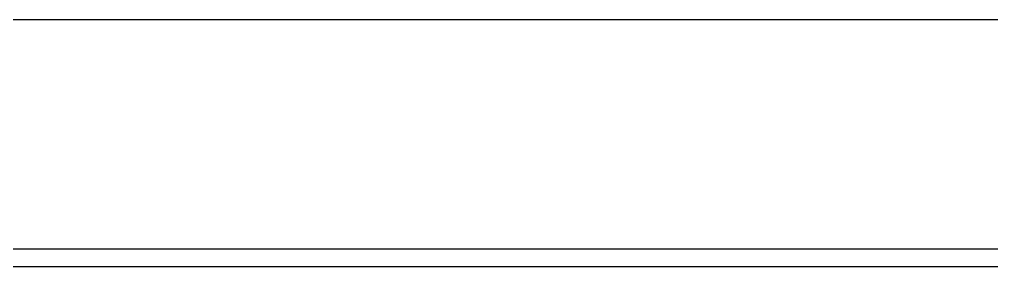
# Model space of a CAD drawing. Header units: inches. Extents: x 0 to 840, y -594 to 0.
# Drawn here: x 197 to 252.1, y -154.4 to -140.4 of the extents above; entities that cross this region are included whole.
import ezdxf

# ---------------------------------------------------------------- set-up
doc = ezdxf.new("R2010")
doc.units = ezdxf.units.IN
doc.header["$MEASUREMENT"] = 0

msp = doc.modelspace()

# ---------------------------------------------------------------- linework, layer by layer
for p, q in [((167.646, -140.354), (315.646, -140.354)), ((167.646, -140.354), (315.646, -140.354)), ((147.646, -153.354), (335.646, -153.354)), ((147.646, -153.354), (335.646, -153.354)), ((147.646, -154.354), (335.646, -154.354)), ((147.646, -154.354), (335.646, -154.354))]:
    msp.add_line(p, q)

doc.saveas('drawing.dxf')
